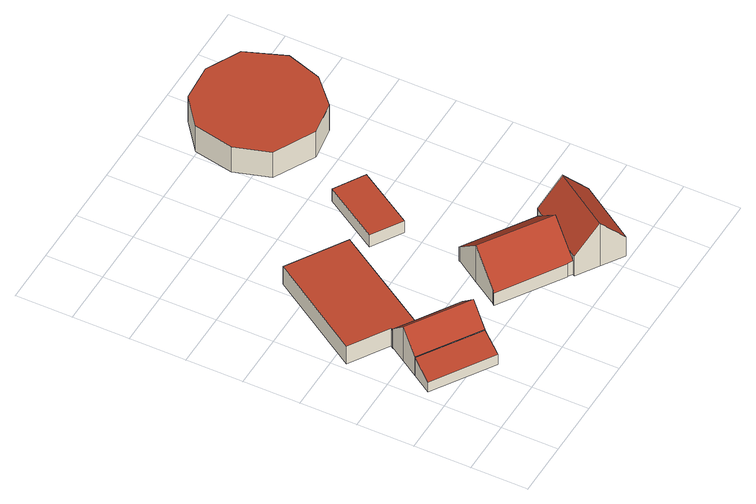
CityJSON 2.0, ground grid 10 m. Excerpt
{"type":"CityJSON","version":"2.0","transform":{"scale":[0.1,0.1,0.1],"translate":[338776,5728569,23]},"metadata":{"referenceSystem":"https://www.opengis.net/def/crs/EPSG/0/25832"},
"CityObjects":{
"building1":{"type":"Building","attributes":{"Geometrietyp2DReferenz":"3000","Gemeindeschluessel":"05170048","function":"51009_1610","roofType":"2100","measuredHeight":3.92},"geometry":[{"type":"Solid","lod":"2","boundaries":[[[[0,1,2,3]],[[4,5,1,0]],[[6,7,5,4]],[[3,2,7,6]],[[4,0,3,6]],[[1,5,7,2]]]],"semantics":{"surfaces":[{"type":"WallSurface"},{"type":"RoofSurface"},{"type":"GroundSurface"}],"values":[[0,0,0,0,1,2]]}}]},
"building2":{"type":"Building","attributes":{"Geometrietyp2DReferenz":"3000","Gemeindeschluessel":"05170048","function":"31001_2720","roofType":"3100","measuredHeight":7.52},"address":[{"country":"Germany","locality":"Wesel","thoroughfareNumber":"9","thoroughfareName":"An der Issel"}],"geometry":[{"type":"Solid","lod":"2","boundaries":[[[[8,9,1,10]],[[11,12,9,8]],[[13,14,12,11]],[[15,16,14,13]],[[17,18,16,15]],[[19,20,18,17]],[[21,5,20,19]],[[10,1,5,21]],[[17,15,13,11,8,19]],[[10,21,19,8]],[[9,12,14,16,18,20,5,1]]]],"semantics":{"surfaces":[{"type":"WallSurface"},{"type":"RoofSurface"},{"type":"GroundSurface"}],"values":[[0,0,0,0,0,0,0,0,1,1,2]]}}]},
"building3":{"type":"Building","attributes":{"Geometrietyp2DReferenz":"3000","Gemeindeschluessel":"05170048","function":"31001_2720","roofType":"1000","measuredHeight":3.85},"address":[{"country":"Germany","locality":"Wesel","thoroughfareNumber":"9","thoroughfareName":"An der Issel"}],"geometry":[{"type":"Solid","lod":"2","boundaries":[[[[22,23,24,25]],[[26,27,23,22]],[[28,29,27,26]],[[30,31,29,28]],[[32,33,31,30]],[[25,24,33,32]],[[30,28,26,22,25,32]],[[23,27,29,31,33,24]]]],"semantics":{"surfaces":[{"type":"WallSurface"},{"type":"RoofSurface"},{"type":"GroundSurface"}],"values":[[0,0,0,0,0,0,1,2]]}}]},
"building4":{"type":"Building","attributes":{"Geometrietyp2DReferenz":"3000","Gemeindeschluessel":"05170048","function":"31001_1210","roofType":"3100","measuredHeight":8.04},"address":[{"country":"Germany","locality":"Wesel","thoroughfareNumber":"9","thoroughfareName":"An der Issel"}],"geometry":[{"type":"Solid","lod":"2","boundaries":[[[[34,35,36,37]],[[38,39,35,34]],[[40,41,39,38]],[[42,43,41,40]],[[44,45,43,42]],[[46,47,45,44]],[[48,49,47,46]],[[50,51,49,48]],[[52,53,51,50]],[[54,55,53,52]],[[56,57,55,54]],[[37,36,57,56]],[[40,38,34,37,56,54,52,42]],[[50,48,46,44,42,52]],[[35,39,41,43,45,47,49,51,53,55,57,36]]]],"semantics":{"surfaces":[{"type":"WallSurface"},{"type":"RoofSurface"},{"type":"GroundSurface"}],"values":[[0,0,0,0,0,0,0,0,0,0,0,0,1,1,2]]}}]},
"building5":{"type":"Building","attributes":{"Geometrietyp2DReferenz":"3000","Gemeindeschluessel":"05170048","function":"31001_2720","roofType":"1000","measuredHeight":2.57},"address":[{"country":"Germany","locality":"Wesel","thoroughfareNumber":"9","thoroughfareName":"An der Issel"}],"geometry":[{"type":"Solid","lod":"2","boundaries":[[[[58,59,60,61]],[[62,63,59,58]],[[64,65,63,62]],[[61,60,65,64]],[[62,58,61,64]],[[59,63,65,60]]]],"semantics":{"surfaces":[{"type":"WallSurface"},{"type":"RoofSurface"},{"type":"GroundSurface"}],"values":[[0,0,0,0,1,2]]}}]},
"building6":{"type":"Building","attributes":{"Geometrietyp2DReferenz":"3000","Gemeindeschluessel":"05170048","function":"31001_1210","roofType":"3100","measuredHeight":9.29},"address":[{"country":"Germany","locality":"Wesel","thoroughfareNumber":"9","thoroughfareName":"An der Issel"}],"geometry":[{"type":"Solid","lod":"2","boundaries":[[[[66,67,68,69]],[[70,55,67,66]],[[71,51,55,70]],[[72,73,51,71]],[[74,75,73,72]],[[76,77,75,74]],[[78,79,77,76]],[[69,68,79,78]],[[72,71,70,66,69,74]],[[78,76,74,69]],[[67,55,51,73,75,77,79,68]]]],"semantics":{"surfaces":[{"type":"WallSurface"},{"type":"RoofSurface"},{"type":"GroundSurface"}],"values":[[0,0,0,0,0,0,0,0,1,1,2]]}}]},
"building7":{"type":"Building","attributes":{"Geometrietyp2DReferenz":"3000","Gemeindeschluessel":"05170048","function":"51009_1610","roofType":"1000","measuredHeight":5.56},"geometry":[{"type":"Solid","lod":"2","boundaries":[[[[80,81,82,83]],[[84,85,81,80]],[[86,87,85,84]],[[88,89,87,86]],[[90,91,89,88]],[[92,93,91,90]],[[94,95,93,92]],[[96,97,95,94]],[[98,99,97,96]],[[83,82,99,98]],[[96,94,92,90,88,86,84,80,83,98]],[[81,85,87,89,91,93,95,97,99,82]]]],"semantics":{"surfaces":[{"type":"WallSurface"},{"type":"RoofSurface"},{"type":"GroundSurface"}],"values":[[0,0,0,0,0,0,0,0,0,0,1,2]]}}]}
},
"vertices":[
[36,171,48],[36,171,9],[13,136,9],[13,136,30],[140,104,48],[140,104,9],[118,69,30],[118,69,9],
[55,201,84],[55,201,9],[36,171,49],[74,231,49],[74,231,9],[74,230,49],[74,230,9],[108,208,49],[108,208,9],[178,164,49],[178,164,9],[159,134,84],[159,134,9],[140,104,49],
[10,277,45],[10,277,7],[77,235,7],[77,235,45],[118,447,45],[118,447,7],[219,384,45],[219,384,7],[108,208,45],[108,208,7],[74,230,45],[74,230,7],
[228,135,36],[228,135,10],[337,64,10],[337,64,38],[230,138,39],[230,138,10],[230,137,39],[230,137,10],[260,184,90],[260,184,10],[289,227,41],[289,227,10],[288,228,41],[288,228,10],[290,230,39],[290,230,10],[408,154,39],[408,154,10],[377,107,90],[377,107,10],[346,59,39],[346,59,10],[337,65,38],[337,65,10],
[368,434,33],[368,434,7],[315,466,7],[315,466,33],[306,334,33],[306,334,7],[253,367,33],[253,367,7],
[344,56,52],[344,56,10],[382,31,10],[382,31,103],[346,59,52],[408,154,52],[410,156,52],[410,156,10],[448,132,103],[448,132,10],[486,107,52],[486,107,10],[420,6,52],[420,6,10],
[490,719,61],[490,719,6],[430,750,6],[430,750,61],[517,649,61],[517,649,6],[497,587,61],[497,587,6],[450,543,61],[450,543,6],[389,534,61],[389,534,6],[318,571,61],[318,571,6],[298,633,61],[298,633,6],[312,704,61],[312,704,6],[364,745,61],[364,745,6]
]}
